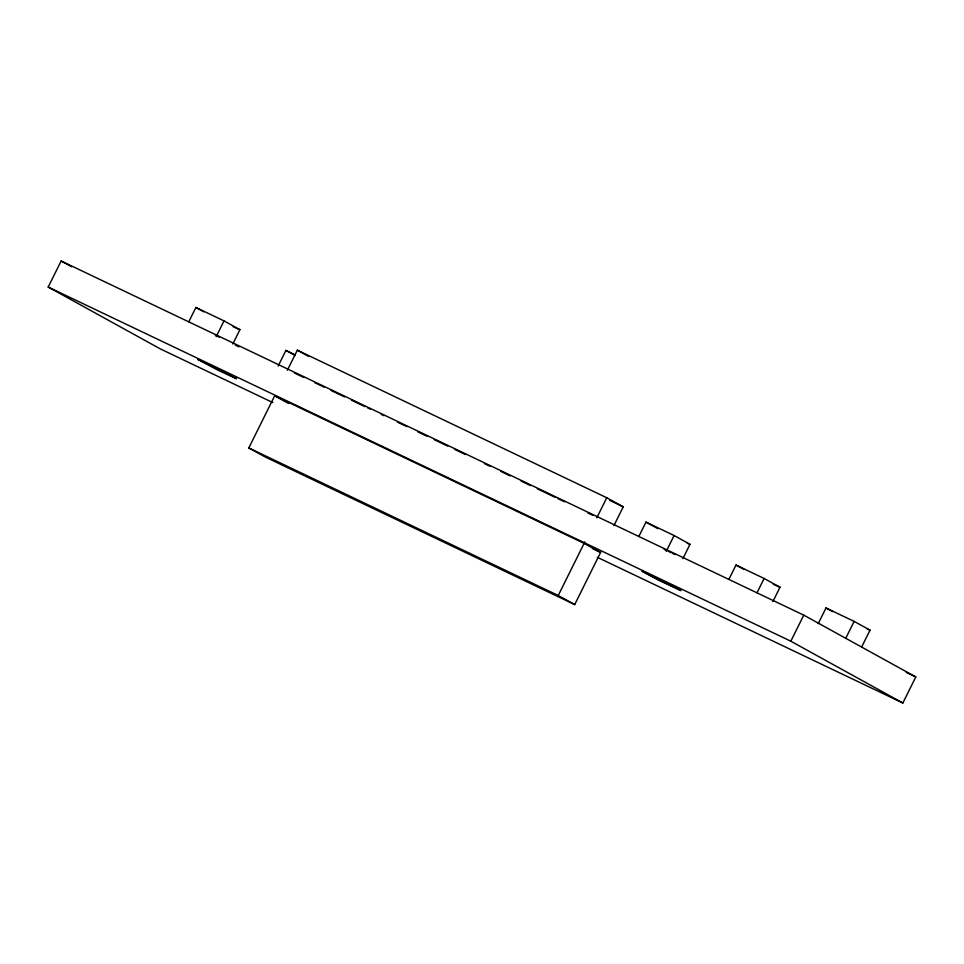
<?xml version="1.0" encoding="UTF-8"?>
<svg xmlns="http://www.w3.org/2000/svg" width="964" height="964" viewBox="0 0 964 964"><rect width="100%" height="100%" fill="white"/><g stroke="black" fill="none" stroke-linecap="round" stroke-linejoin="round"><path stroke-width="1.45" d="M272.908 402.603L160.229 348.86L48.2 287.055L61.142 260.991L803.771 615.14L915.8 676.945L902.858 703.009L597.391 557.337M188.775 321.819L195.897 307.48L224.022 320.892L239.916 329.664L232.806 344.003M216.261 336.532L224.022 320.892M278.15 366.055L285.91 350.414L295.285 354.885M600.632 552.36L574.713 604.597L265.281 457.032L248.808 447.947L274.728 395.722M287.356 370.272L297.334 350.185L606.766 497.749L623.238 506.835L613.935 525.585M574.713 604.597L558.24 595.499L584.823 541.937M596.788 517.837L606.766 497.749M638.855 536.454L645.976 522.114L674.101 535.526L689.995 544.298L682.886 558.638M666.341 551.167L674.101 535.526M728.88 579.376L735.99 565.037L764.127 578.46L780.009 587.221L772.899 601.56M757.005 592.8L764.127 578.46M902.858 703.009L790.829 641.205L803.771 615.14M818.243 623.612L826.003 607.971L854.14 621.382L870.034 630.155L861.623 647.097M845.729 638.325L854.14 621.382M237.18 328.652L239.916 329.664M687.26 543.274L689.995 544.298M780.009 587.221L773.236 584.28M867.287 629.131L870.034 630.155M215.466 335.364L219.346 337.171M609.67 500.364L623.238 506.835M233.143 326.724L235.831 328.001M294.418 372.972L303.913 377.502M314.77 382.684L324.266 387.215M331.05 390.444L344.63 396.915M351.414 400.156L364.982 406.627M367.694 407.917L370.417 409.218M381.274 414.399L383.985 415.689M397.554 422.16L407.061 426.691M417.918 431.872L427.413 436.403M434.198 439.632L447.766 446.103M454.55 449.344L465.419 454.514M484.41 463.576L489.845 466.166M500.702 471.348L510.197 475.879M521.054 481.06L530.562 485.591M537.346 488.82L554.987 497.231M557.698 498.533L564.482 501.762M587.558 512.764L592.981 515.354M906.293 672.402L915.8 676.945M48.2 287.055L790.829 641.205M592.45 548.576L600.596 552.456L584.112 543.371L274.692 395.806L288.622 403.494M248.808 447.947L558.24 595.499M664.148 549.299L667.522 550.914M668.763 551.516L671.245 552.734M672.486 553.336L675.041 554.601M235.264 345.004L238.879 346.835M826.003 607.971L832.595 611.598M735.99 565.037L743.895 569.399M645.976 522.114L657.834 528.658M297.334 350.185L308.733 356.475M285.91 350.414L295.141 355.499M195.897 307.48L203.802 311.842M61.142 260.991L71.685 266.811M642.205 571.339L658.376 580.087L680.97 590.607L642.205 571.339M197.921 359.439L218.081 370.212L236.59 378.719L197.921 359.439"/></g></svg>
